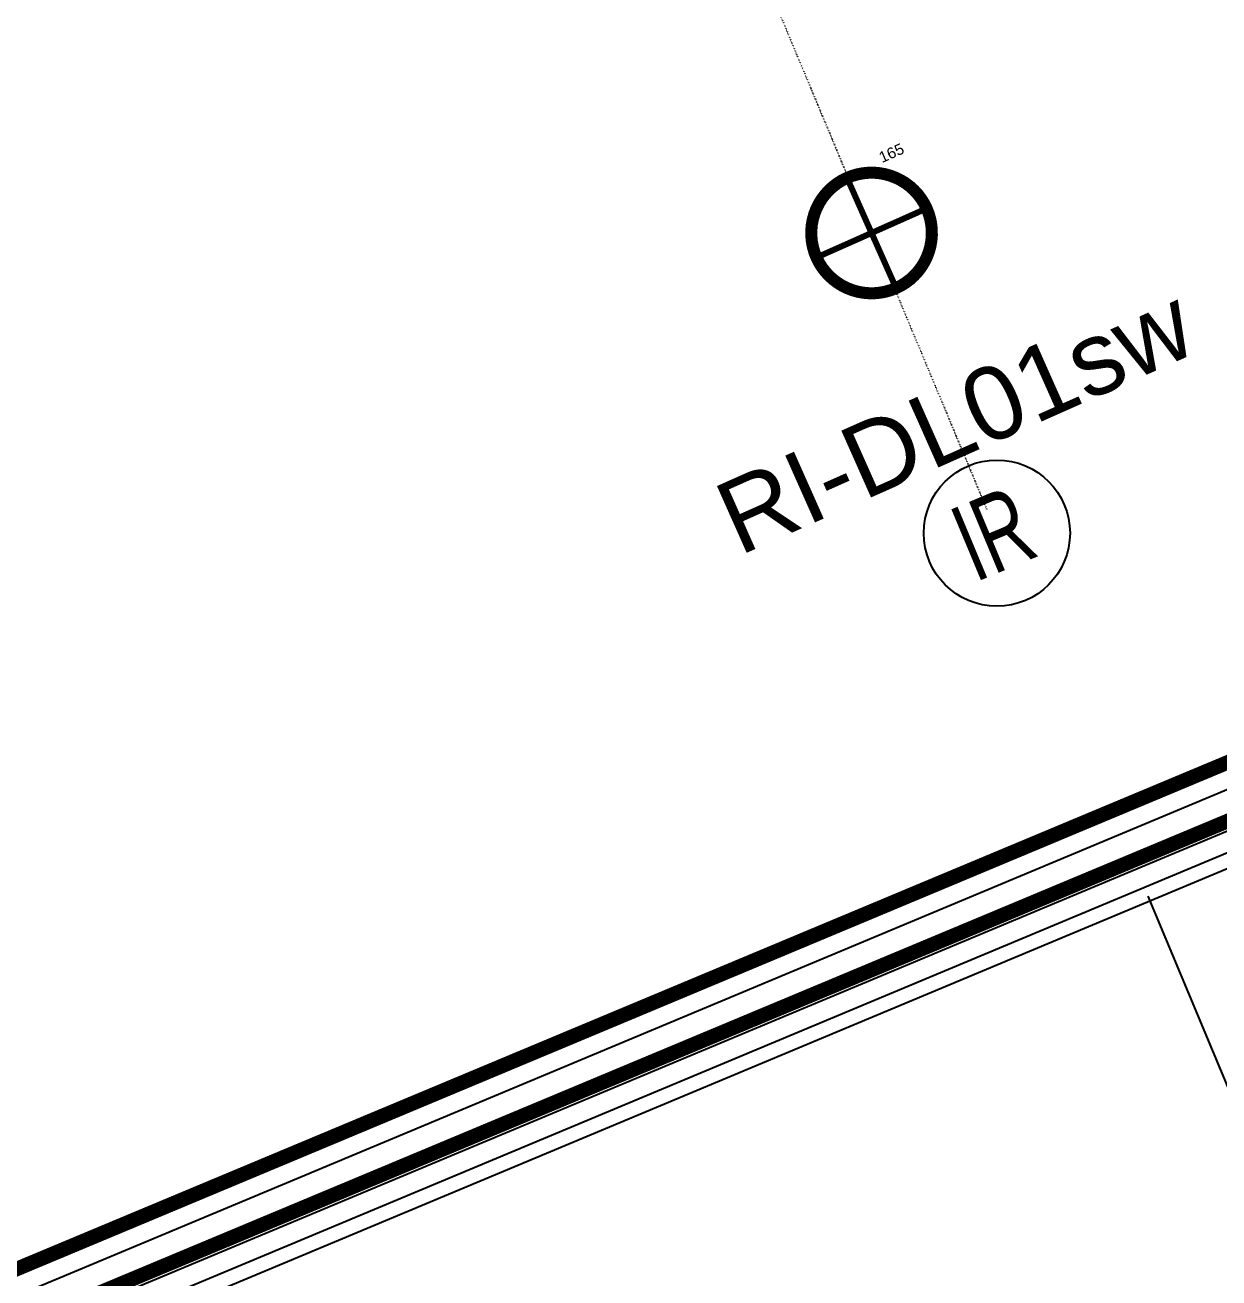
# Model space of a CAD drawing. Header units: millimetres. Extents: x 768159 to 833032, y -1374957 to -1225629.
# Drawn here: x 787041 to 788674, y -1316164 to -1314450 of the extents above; entities that cross this region are included whole.
import ezdxf
from ezdxf.enums import TextEntityAlignment as Align
from ezdxf.xclip import XClip

# ---------------------------------------------------------------- set-up
doc = ezdxf.new("R2010")
doc.units = ezdxf.units.MM
doc.header["$LTSCALE"] = 10
doc.header["$MEASUREMENT"] = 0
doc.header["$XCLIPFRAME"] = 0
doc.linetypes.add('ACAD_ISO05W100', pattern=[33, 24, -3, 0, -3, 0, -3])
doc.linetypes.add('ACAD_ISO07W100', pattern=[3, 0, -3])
for name, color, linetype in [('I—平顶-投影仪、监控', 62, 'Continuous'), ('I—平顶—分格线', 8, 'Continuous'), ('I—平顶—消防设施', 10, 'Continuous'), ('I—平顶—灯具', 62, 'Continuous'), ('I—平顶—设备定位尺寸标注', 232, 'Continuous'), ('I—平顶—造型', 122, 'Continuous')]:
    doc.layers.add(name, color=color, linetype=linetype)
doc.styles.add('ARIAL', font='arial.ttf')
doc.styles.get("Standard").update_dxf_attribs({"font": 'arial.ttf'})
doc.styles.add('幼圆', font='SIMYOU.TTF', dxfattribs={"width": 0.7})
doc.dimstyles.new('標準', dxfattribs={"dimtxt": 2.5, "dimasz": 0.8, "dimexe": 0, "dimexo": 0, "dimgap": 1, "dimtad": 1, "dimdec": 0, "dimzin": 0, "dimdsep": 46, "dimtxsty": 'Standard', "dimblk": 'DOT', "dimcen": 1, "dimaunit": 1, "dimadec": 3, "dimazin": 0, "dimtfac": 1, "dimtdec": 0, "dimtmove": 2, "dimatfit": 3, "dimfxl": 1, "dimtolj": 1, "dimtzin": 0, "dimarcsym": 0})

# ---------------------------------------------------------------- blocks, each defined once
blk = doc.blocks.new('吸顶红外探测器')
blk.add_circle((15.4, 199.4), 100)
at = {"style": '幼圆', "width": 0.7}
blk.add_text('IR', height=105, dxfattribs=at).set_placement((-38.6, 148.5))
blk = doc.blocks.new('*D1467')
at = {"layer": 'Defpoints', "color": 0, "transparency": 16777216}
for p in [(82.5, 69.3), (82.5, 0), (-82.5, 0)]:
    blk.add_point(p, dxfattribs=at)
at = {"color": 0, "transparency": 16777216, "insert": (69.3, 88.9), "char_height": 15, "attachment_point": 5}
blk.add_mtext('\\A1;165', dxfattribs=at)
blk = doc.blocks.new('_Dot')
at = {"color": 0, "linetype": 'ByBlock', "lineweight": -2}
blk.add_line((-0.5, 0), (-1, 0), dxfattribs=at)
at = {"color": 0, "linetype": 'ByBlock', "const_width": 0.5}
blk.add_lwpolyline([(-0.25, 0, 1), (0.25, 0, 1)], format="xyb", close=True, dxfattribs=at)
blk = doc.blocks.new('30-1')
at = {"layer": 'I—平顶—分格线'}
for centre in [(-1370, -55.6), (-1340, -55.6), (-1310, -55.6), (-1280, -55.6), (-1250, -55.6), (-1220, -55.6), (-1190, -55.6), (-1160, -55.6), (-1130, -55.6), (-1100, -55.6), (-1070, -55.6), (-1040, -55.6), (-1010, -55.6), (-980, -55.6), (-950, -55.6), (-920, -55.6), (-890, -55.6), (-860, -55.6), (-830, -55.6), (-800, -55.6), (-770, -55.6), (-740, -55.6), (-710, -55.6), (-680, -55.6), (-650, -55.6), (-620, -55.6), (-590, -55.6), (-560, -55.6), (-530, -55.6), (-500, -55.6), (-470, -55.6), (-440, -55.6), (-410, -55.6), (-380, -55.6), (-350, -55.6), (-320, -55.6), (-290, -55.6), (-260, -55.6), (-230, -55.6), (-200, -55.6), (-170, -55.6), (-140, -55.6), (-110, -55.6), (-80, -55.6), (-50, -55.6), (-20, -55.6), (-1385, -85.6), (-1355, -85.6), (-1325, -85.6), (-1295, -85.6), (-1265, -85.6), (-1235, -85.6), (-1205, -85.6), (-1175, -85.6), (-1145, -85.6), (-1115, -85.6), (-1085, -85.6), (-1055, -85.6), (-1025, -85.6), (-995, -85.6), (-965, -85.6), (-935, -85.6), (-905, -85.6), (-875, -85.6), (-845, -85.6), (-815, -85.6), (-785, -85.6), (-755, -85.6), (-725, -85.6), (-695, -85.6), (-665, -85.6), (-635, -85.6), (-605, -85.6), (-575, -85.6), (-545, -85.6), (-515, -85.6), (-485, -85.6), (-455, -85.6), (-425, -85.6), (-395, -85.6), (-365, -85.6), (-335, -85.6), (-305, -85.6), (-275, -85.6), (-245, -85.6), (-215, -85.6), (-185, -85.6), (-155, -85.6), (-125, -85.6), (-95, -85.6), (-65, -85.6), (-35, -85.6), (-1370, -115.6), (-1340, -115.6), (-1310, -115.6), (-1280, -115.6), (-1250, -115.6), (-1220, -115.6), (-1190, -115.6), (-1160, -115.6), (-1130, -115.6), (-1100, -115.6), (-1070, -115.6), (-1040, -115.6), (-1010, -115.6), (-980, -115.6), (-950, -115.6), (-920, -115.6), (-890, -115.6), (-860, -115.6), (-830, -115.6), (-800, -115.6), (-770, -115.6), (-740, -115.6), (-710, -115.6), (-680, -115.6), (-650, -115.6), (-620, -115.6), (-590, -115.6), (-560, -115.6), (-530, -115.6), (-500, -115.6), (-470, -115.6), (-440, -115.6), (-410, -115.6), (-380, -115.6), (-350, -115.6), (-320, -115.6), (-290, -115.6), (-260, -115.6), (-230, -115.6), (-200, -115.6), (-170, -115.6), (-140, -115.6), (-110, -115.6), (-80, -115.6), (-50, -115.6), (-20, -115.6), (-1385, -145.6), (-1355, -145.6), (-1325, -145.6), (-1295, -145.6), (-1265, -145.6), (-1235, -145.6), (-1205, -145.6), (-1175, -145.6), (-1145, -145.6), (-1115, -145.6), (-1085, -145.6), (-1055, -145.6), (-1025, -145.6), (-995, -145.6), (-965, -145.6), (-935, -145.6), (-905, -145.6), (-875, -145.6), (-845, -145.6), (-815, -145.6), (-785, -145.6), (-755, -145.6), (-725, -145.6), (-695, -145.6), (-665, -145.6), (-635, -145.6), (-605, -145.6), (-575, -145.6), (-545, -145.6), (-515, -145.6), (-485, -145.6), (-455, -145.6), (-425, -145.6), (-395, -145.6), (-365, -145.6), (-335, -145.6), (-305, -145.6), (-275, -145.6), (-245, -145.6), (-215, -145.6), (-185, -145.6), (-155, -145.6), (-125, -145.6), (-95, -145.6), (-65, -145.6), (-35, -145.6), (-1370, -175.6), (-1340, -175.6), (-1310, -175.6), (-1280, -175.6), (-1250, -175.6), (-1220, -175.6), (-1190, -175.6), (-1160, -175.6), (-1130, -175.6), (-1100, -175.6), (-1070, -175.6), (-1040, -175.6), (-1010, -175.6), (-980, -175.6), (-950, -175.6), (-920, -175.6), (-890, -175.6), (-860, -175.6), (-830, -175.6), (-800, -175.6), (-770, -175.6), (-740, -175.6), (-710, -175.6), (-680, -175.6), (-650, -175.6), (-620, -175.6), (-590, -175.6), (-560, -175.6), (-530, -175.6), (-500, -175.6), (-470, -175.6), (-440, -175.6), (-410, -175.6), (-380, -175.6), (-350, -175.6), (-320, -175.6), (-290, -175.6), (-260, -175.6), (-230, -175.6), (-200, -175.6), (-170, -175.6), (-140, -175.6), (-110, -175.6), (-80, -175.6), (-50, -175.6), (-20, -175.6), (-1385, -205.6), (-1355, -205.6), (-1325, -205.6), (-1295, -205.6), (-1265, -205.6), (-1235, -205.6), (-1205, -205.6), (-1175, -205.6), (-1145, -205.6), (-1115, -205.6), (-1085, -205.6), (-1055, -205.6), (-1025, -205.6), (-995, -205.6), (-965, -205.6), (-935, -205.6), (-905, -205.6), (-875, -205.6), (-845, -205.6), (-815, -205.6), (-785, -205.6), (-755, -205.6), (-725, -205.6), (-695, -205.6), (-665, -205.6), (-635, -205.6), (-605, -205.6), (-575, -205.6), (-545, -205.6), (-515, -205.6), (-485, -205.6), (-455, -205.6), (-425, -205.6), (-395, -205.6), (-365, -205.6), (-335, -205.6), (-305, -205.6), (-275, -205.6), (-245, -205.6), (-215, -205.6), (-185, -205.6), (-155, -205.6), (-125, -205.6), (-95, -205.6), (-65, -205.6), (-35, -205.6), (-1370, -235.6), (-1340, -235.6), (-1310, -235.6), (-1280, -235.6), (-1250, -235.6), (-1220, -235.6), (-1190, -235.6), (-1160, -235.6), (-1130, -235.6), (-1100, -235.6), (-1070, -235.6), (-1040, -235.6), (-1010, -235.6), (-980, -235.6), (-950, -235.6), (-920, -235.6), (-890, -235.6), (-860, -235.6), (-830, -235.6), (-800, -235.6), (-770, -235.6), (-740, -235.6), (-710, -235.6), (-680, -235.6), (-650, -235.6), (-620, -235.6), (-590, -235.6), (-560, -235.6), (-530, -235.6), (-500, -235.6), (-470, -235.6), (-440, -235.6), (-410, -235.6), (-380, -235.6), (-350, -235.6), (-320, -235.6), (-290, -235.6), (-260, -235.6), (-230, -235.6), (-200, -235.6), (-170, -235.6), (-140, -235.6), (-110, -235.6), (-80, -235.6), (-50, -235.6), (-20, -235.6), (-1385, -265.6), (-1355, -265.6), (-1325, -265.6), (-1295, -265.6), (-1265, -265.6), (-1235, -265.6), (-1205, -265.6), (-1175, -265.6), (-1145, -265.6), (-1115, -265.6), (-1085, -265.6), (-1055, -265.6), (-1025, -265.6), (-995, -265.6), (-965, -265.6), (-935, -265.6), (-905, -265.6), (-875, -265.6), (-845, -265.6), (-815, -265.6), (-785, -265.6), (-755, -265.6), (-725, -265.6), (-695, -265.6), (-665, -265.6), (-635, -265.6), (-605, -265.6), (-575, -265.6), (-545, -265.6), (-515, -265.6), (-485, -265.6), (-455, -265.6), (-425, -265.6), (-395, -265.6), (-365, -265.6), (-335, -265.6), (-305, -265.6), (-275, -265.6), (-245, -265.6), (-215, -265.6), (-185, -265.6), (-155, -265.6), (-125, -265.6), (-95, -265.6), (-65, -265.6), (-35, -265.6), (-1370, -295.6), (-1340, -295.6), (-1310, -295.6), (-1280, -295.6), (-1250, -295.6), (-1220, -295.6), (-1190, -295.6), (-1160, -295.6), (-1130, -295.6), (-1100, -295.6), (-1070, -295.6), (-1040, -295.6), (-1010, -295.6), (-980, -295.6), (-950, -295.6), (-920, -295.6), (-890, -295.6), (-860, -295.6), (-830, -295.6), (-800, -295.6), (-770, -295.6), (-740, -295.6), (-710, -295.6), (-680, -295.6), (-650, -295.6), (-620, -295.6), (-590, -295.6), (-560, -295.6), (-530, -295.6), (-500, -295.6), (-470, -295.6), (-440, -295.6), (-410, -295.6), (-380, -295.6), (-350, -295.6), (-320, -295.6), (-290, -295.6), (-260, -295.6), (-230, -295.6), (-200, -295.6), (-170, -295.6), (-140, -295.6), (-110, -295.6), (-80, -295.6), (-50, -295.6), (-20, -295.6), (-1385, -325.6), (-1355, -325.6), (-1325, -325.6), (-1295, -325.6), (-1265, -325.6), (-1235, -325.6), (-1205, -325.6), (-1175, -325.6), (-1145, -325.6), (-1115, -325.6), (-1085, -325.6), (-1055, -325.6), (-1025, -325.6), (-995, -325.6), (-965, -325.6), (-935, -325.6), (-905, -325.6), (-875, -325.6), (-845, -325.6), (-815, -325.6), (-785, -325.6), (-755, -325.6), (-725, -325.6), (-695, -325.6), (-665, -325.6), (-635, -325.6), (-605, -325.6), (-575, -325.6), (-545, -325.6), (-515, -325.6), (-485, -325.6), (-455, -325.6), (-425, -325.6), (-395, -325.6), (-365, -325.6), (-335, -325.6), (-305, -325.6), (-275, -325.6), (-245, -325.6), (-215, -325.6), (-185, -325.6), (-155, -325.6), (-125, -325.6), (-95, -325.6), (-65, -325.6), (-35, -325.6), (-1370, -355.6), (-1340, -355.6), (-1310, -355.6), (-1280, -355.6), (-1250, -355.6), (-1220, -355.6), (-1190, -355.6), (-1160, -355.6), (-1130, -355.6), (-1100, -355.6), (-1070, -355.6), (-1040, -355.6), (-1010, -355.6), (-980, -355.6), (-950, -355.6), (-920, -355.6), (-890, -355.6), (-860, -355.6), (-830, -355.6), (-800, -355.6), (-770, -355.6), (-740, -355.6), (-710, -355.6), (-680, -355.6), (-650, -355.6), (-620, -355.6), (-590, -355.6), (-560, -355.6), (-530, -355.6), (-500, -355.6), (-470, -355.6), (-440, -355.6), (-410, -355.6), (-380, -355.6), (-350, -355.6), (-320, -355.6), (-290, -355.6), (-260, -355.6), (-230, -355.6), (-200, -355.6), (-170, -355.6), (-140, -355.6), (-110, -355.6), (-80, -355.6), (-50, -355.6), (-20, -355.6), (-1385, -385.6), (-1355, -385.6), (-1325, -385.6), (-1295, -385.6), (-1265, -385.6), (-1235, -385.6), (-1205, -385.6), (-1175, -385.6), (-1145, -385.6), (-1115, -385.6), (-1085, -385.6), (-1055, -385.6), (-1025, -385.6), (-995, -385.6), (-965, -385.6), (-935, -385.6), (-905, -385.6), (-875, -385.6), (-845, -385.6), (-815, -385.6), (-785, -385.6), (-755, -385.6), (-725, -385.6), (-695, -385.6), (-665, -385.6), (-635, -385.6), (-605, -385.6), (-575, -385.6), (-545, -385.6), (-515, -385.6), (-485, -385.6), (-455, -385.6), (-425, -385.6), (-395, -385.6), (-365, -385.6), (-335, -385.6), (-305, -385.6), (-275, -385.6), (-245, -385.6), (-215, -385.6), (-185, -385.6), (-155, -385.6), (-125, -385.6), (-95, -385.6), (-65, -385.6), (-35, -385.6), (-1370, -415.6), (-1340, -415.6), (-1310, -415.6), (-1280, -415.6), (-1250, -415.6), (-1220, -415.6), (-1190, -415.6), (-1160, -415.6), (-1130, -415.6), (-1100, -415.6), (-1070, -415.6), (-1040, -415.6), (-1010, -415.6), (-980, -415.6), (-950, -415.6), (-920, -415.6), (-890, -415.6), (-860, -415.6), (-830, -415.6), (-800, -415.6), (-770, -415.6), (-740, -415.6), (-710, -415.6), (-680, -415.6), (-650, -415.6), (-620, -415.6), (-590, -415.6), (-560, -415.6), (-530, -415.6), (-500, -415.6), (-470, -415.6), (-440, -415.6), (-410, -415.6), (-380, -415.6), (-350, -415.6), (-320, -415.6), (-290, -415.6), (-260, -415.6), (-230, -415.6), (-200, -415.6), (-170, -415.6), (-140, -415.6), (-110, -415.6), (-80, -415.6), (-50, -415.6), (-20, -415.6), (-1385, -445.6), (-1355, -445.6), (-1325, -445.6), (-1295, -445.6), (-1265, -445.6), (-1235, -445.6), (-1205, -445.6), (-1175, -445.6), (-1145, -445.6), (-1115, -445.6), (-1085, -445.6), (-1055, -445.6), (-1025, -445.6), (-995, -445.6), (-965, -445.6), (-935, -445.6), (-905, -445.6), (-875, -445.6), (-845, -445.6), (-815, -445.6), (-785, -445.6), (-755, -445.6), (-725, -445.6), (-695, -445.6), (-665, -445.6), (-635, -445.6), (-605, -445.6), (-575, -445.6), (-545, -445.6), (-515, -445.6), (-485, -445.6), (-455, -445.6), (-425, -445.6), (-395, -445.6), (-365, -445.6), (-335, -445.6), (-305, -445.6), (-275, -445.6), (-245, -445.6), (-215, -445.6), (-185, -445.6), (-155, -445.6), (-125, -445.6), (-95, -445.6), (-65, -445.6), (-35, -445.6), (-1370, -475.6), (-1340, -475.6), (-1310, -475.6), (-1280, -475.6), (-1250, -475.6), (-1220, -475.6), (-1190, -475.6), (-1160, -475.6), (-1130, -475.6), (-1100, -475.6), (-1070, -475.6), (-1040, -475.6), (-1010, -475.6), (-980, -475.6), (-950, -475.6), (-920, -475.6), (-890, -475.6), (-860, -475.6), (-830, -475.6), (-800, -475.6), (-770, -475.6), (-740, -475.6), (-710, -475.6), (-680, -475.6), (-650, -475.6), (-620, -475.6), (-590, -475.6), (-560, -475.6), (-530, -475.6), (-500, -475.6), (-470, -475.6), (-440, -475.6), (-410, -475.6), (-380, -475.6), (-350, -475.6), (-320, -475.6), (-290, -475.6), (-260, -475.6), (-230, -475.6), (-200, -475.6), (-170, -475.6), (-140, -475.6), (-110, -475.6), (-80, -475.6), (-50, -475.6), (-20, -475.6), (-1385, -505.6), (-1355, -505.6), (-1325, -505.6), (-1295, -505.6), (-1265, -505.6), (-1235, -505.6), (-1205, -505.6), (-1175, -505.6), (-1145, -505.6), (-1115, -505.6), (-1085, -505.6), (-1055, -505.6), (-1025, -505.6), (-995, -505.6), (-965, -505.6), (-935, -505.6), (-905, -505.6), (-875, -505.6), (-845, -505.6), (-815, -505.6), (-785, -505.6), (-755, -505.6), (-725, -505.6), (-695, -505.6), (-665, -505.6), (-635, -505.6), (-605, -505.6), (-575, -505.6), (-545, -505.6), (-515, -505.6), (-485, -505.6), (-455, -505.6), (-425, -505.6), (-395, -505.6), (-365, -505.6), (-335, -505.6), (-305, -505.6), (-275, -505.6), (-245, -505.6), (-215, -505.6), (-185, -505.6), (-155, -505.6), (-125, -505.6), (-95, -505.6), (-65, -505.6), (-35, -505.6), (-1370, -535.6), (-1340, -535.6), (-1310, -535.6), (-1280, -535.6), (-1250, -535.6), (-1220, -535.6), (-1190, -535.6), (-1160, -535.6), (-1130, -535.6), (-1100, -535.6), (-1070, -535.6), (-1040, -535.6), (-1010, -535.6), (-980, -535.6), (-950, -535.6), (-920, -535.6), (-890, -535.6), (-860, -535.6), (-830, -535.6), (-800, -535.6), (-770, -535.6), (-740, -535.6), (-710, -535.6), (-680, -535.6), (-650, -535.6), (-620, -535.6), (-590, -535.6), (-560, -535.6), (-530, -535.6), (-500, -535.6), (-470, -535.6), (-440, -535.6), (-410, -535.6), (-380, -535.6), (-350, -535.6), (-320, -535.6), (-290, -535.6), (-260, -535.6), (-230, -535.6), (-200, -535.6), (-170, -535.6), (-140, -535.6), (-110, -535.6), (-80, -535.6), (-50, -535.6), (-20, -535.6), (-1385, -565.6), (-1355, -565.6), (-1325, -565.6), (-1295, -565.6), (-1265, -565.6), (-1235, -565.6), (-1205, -565.6), (-1175, -565.6), (-1145, -565.6), (-1115, -565.6), (-1085, -565.6), (-1055, -565.6), (-1025, -565.6), (-995, -565.6), (-965, -565.6), (-935, -565.6), (-905, -565.6), (-875, -565.6), (-845, -565.6), (-815, -565.6), (-785, -565.6), (-755, -565.6), (-725, -565.6), (-695, -565.6), (-665, -565.6), (-635, -565.6), (-605, -565.6), (-575, -565.6), (-545, -565.6), (-515, -565.6), (-485, -565.6), (-455, -565.6), (-425, -565.6), (-395, -565.6), (-365, -565.6), (-335, -565.6), (-305, -565.6), (-275, -565.6), (-245, -565.6), (-215, -565.6), (-185, -565.6), (-155, -565.6), (-125, -565.6), (-95, -565.6), (-65, -565.6), (-35, -565.6), (-1370, -595.6), (-1340, -595.6), (-1310, -595.6), (-1280, -595.6), (-1250, -595.6), (-1220, -595.6), (-1190, -595.6), (-1160, -595.6), (-1130, -595.6), (-1100, -595.6), (-1070, -595.6), (-1040, -595.6), (-1010, -595.6), (-980, -595.6), (-950, -595.6), (-920, -595.6), (-890, -595.6), (-860, -595.6), (-830, -595.6), (-800, -595.6), (-770, -595.6), (-740, -595.6), (-710, -595.6), (-680, -595.6), (-650, -595.6), (-620, -595.6), (-590, -595.6), (-560, -595.6), (-530, -595.6), (-500, -595.6), (-470, -595.6), (-440, -595.6), (-410, -595.6), (-380, -595.6), (-350, -595.6), (-320, -595.6), (-290, -595.6), (-260, -595.6), (-230, -595.6), (-200, -595.6), (-170, -595.6), (-140, -595.6), (-110, -595.6), (-80, -595.6), (-50, -595.6), (-20, -595.6), (-1385, -625.6), (-1355, -625.6), (-1325, -625.6), (-1295, -625.6), (-1265, -625.6), (-1235, -625.6), (-1205, -625.6), (-1175, -625.6), (-1145, -625.6), (-1115, -625.6), (-1085, -625.6), (-1055, -625.6), (-1025, -625.6), (-995, -625.6), (-965, -625.6), (-935, -625.6), (-905, -625.6), (-875, -625.6), (-845, -625.6), (-815, -625.6), (-785, -625.6), (-755, -625.6), (-725, -625.6), (-695, -625.6), (-665, -625.6), (-635, -625.6), (-605, -625.6), (-575, -625.6), (-545, -625.6), (-515, -625.6), (-485, -625.6), (-455, -625.6), (-425, -625.6), (-395, -625.6), (-365, -625.6), (-335, -625.6), (-305, -625.6), (-275, -625.6), (-245, -625.6), (-215, -625.6), (-185, -625.6), (-155, -625.6), (-125, -625.6), (-95, -625.6), (-65, -625.6), (-35, -625.6), (-1370, -655.6), (-1340, -655.6), (-1310, -655.6), (-1280, -655.6), (-1250, -655.6), (-1220, -655.6), (-1190, -655.6), (-1160, -655.6), (-1130, -655.6), (-1100, -655.6), (-1070, -655.6), (-1040, -655.6), (-1010, -655.6), (-980, -655.6), (-950, -655.6), (-920, -655.6), (-890, -655.6), (-860, -655.6), (-830, -655.6), (-800, -655.6), (-770, -655.6), (-740, -655.6), (-710, -655.6), (-680, -655.6), (-650, -655.6), (-620, -655.6), (-590, -655.6), (-560, -655.6), (-530, -655.6), (-500, -655.6), (-470, -655.6), (-440, -655.6), (-410, -655.6), (-380, -655.6), (-350, -655.6), (-320, -655.6), (-290, -655.6), (-260, -655.6), (-230, -655.6), (-200, -655.6), (-170, -655.6), (-140, -655.6), (-110, -655.6), (-80, -655.6), (-50, -655.6), (-20, -655.6), (-1385, -685.6), (-1355, -685.6), (-1325, -685.6), (-1295, -685.6), (-1265, -685.6), (-1235, -685.6), (-1205, -685.6), (-1175, -685.6), (-1145, -685.6), (-1115, -685.6), (-1085, -685.6), (-1055, -685.6), (-1025, -685.6), (-995, -685.6), (-965, -685.6), (-935, -685.6), (-905, -685.6), (-875, -685.6), (-845, -685.6), (-815, -685.6), (-785, -685.6), (-755, -685.6), (-725, -685.6), (-695, -685.6), (-665, -685.6), (-635, -685.6), (-605, -685.6), (-575, -685.6), (-545, -685.6), (-515, -685.6), (-485, -685.6), (-455, -685.6), (-425, -685.6), (-395, -685.6), (-365, -685.6), (-335, -685.6), (-305, -685.6), (-275, -685.6), (-245, -685.6), (-215, -685.6), (-185, -685.6), (-155, -685.6), (-125, -685.6), (-95, -685.6), (-65, -685.6), (-35, -685.6), (-1370, -715.6), (-1340, -715.6), (-1310, -715.6), (-1280, -715.6), (-1250, -715.6), (-1220, -715.6), (-1190, -715.6), (-1160, -715.6), (-1130, -715.6), (-1100, -715.6), (-1070, -715.6), (-1040, -715.6), (-1010, -715.6), (-980, -715.6), (-950, -715.6), (-920, -715.6), (-890, -715.6), (-860, -715.6), (-830, -715.6), (-800, -715.6), (-770, -715.6), (-740, -715.6), (-710, -715.6), (-680, -715.6), (-650, -715.6), (-620, -715.6), (-590, -715.6), (-560, -715.6), (-530, -715.6), (-500, -715.6), (-470, -715.6), (-440, -715.6), (-410, -715.6), (-380, -715.6), (-350, -715.6), (-320, -715.6), (-290, -715.6), (-260, -715.6), (-230, -715.6), (-200, -715.6), (-170, -715.6), (-140, -715.6), (-110, -715.6), (-80, -715.6), (-50, -715.6), (-20, -715.6), (-1385, -745.6), (-1355, -745.6), (-1325, -745.6), (-1295, -745.6), (-1265, -745.6), (-1235, -745.6), (-1205, -745.6), (-1175, -745.6), (-1145, -745.6), (-1115, -745.6), (-1085, -745.6), (-1055, -745.6), (-1025, -745.6), (-995, -745.6), (-965, -745.6), (-935, -745.6), (-905, -745.6), (-875, -745.6), (-845, -745.6), (-815, -745.6), (-785, -745.6), (-755, -745.6), (-725, -745.6), (-695, -745.6), (-665, -745.6), (-635, -745.6), (-605, -745.6), (-575, -745.6), (-545, -745.6), (-515, -745.6), (-485, -745.6), (-455, -745.6), (-425, -745.6), (-395, -745.6), (-365, -745.6), (-335, -745.6), (-305, -745.6), (-275, -745.6), (-245, -745.6), (-215, -745.6), (-185, -745.6), (-155, -745.6), (-125, -745.6), (-95, -745.6), (-65, -745.6), (-35, -745.6), (-1370, -775.6), (-1340, -775.6), (-1310, -775.6), (-1280, -775.6), (-1250, -775.6), (-1220, -775.6), (-1190, -775.6), (-1160, -775.6), (-1130, -775.6), (-1100, -775.6), (-1070, -775.6), (-1040, -775.6), (-1010, -775.6), (-980, -775.6), (-950, -775.6), (-920, -775.6), (-890, -775.6), (-860, -775.6), (-830, -775.6), (-800, -775.6), (-770, -775.6), (-740, -775.6), (-710, -775.6), (-680, -775.6), (-650, -775.6), (-620, -775.6), (-590, -775.6), (-560, -775.6), (-530, -775.6), (-500, -775.6), (-470, -775.6), (-440, -775.6), (-410, -775.6), (-380, -775.6), (-350, -775.6), (-320, -775.6), (-290, -775.6), (-260, -775.6), (-230, -775.6), (-200, -775.6), (-170, -775.6), (-140, -775.6), (-110, -775.6), (-80, -775.6), (-50, -775.6), (-20, -775.6), (-1385, -805.6), (-1355, -805.6), (-1325, -805.6), (-1295, -805.6), (-1265, -805.6), (-1235, -805.6), (-1205, -805.6), (-1175, -805.6), (-1145, -805.6), (-1115, -805.6), (-1085, -805.6), (-1055, -805.6), (-1025, -805.6), (-995, -805.6), (-965, -805.6), (-935, -805.6), (-905, -805.6), (-875, -805.6), (-845, -805.6), (-815, -805.6), (-785, -805.6), (-755, -805.6), (-725, -805.6), (-695, -805.6), (-665, -805.6), (-635, -805.6), (-605, -805.6), (-575, -805.6), (-545, -805.6), (-515, -805.6), (-485, -805.6), (-455, -805.6), (-425, -805.6), (-395, -805.6), (-365, -805.6), (-335, -805.6), (-305, -805.6), (-275, -805.6), (-245, -805.6), (-215, -805.6), (-185, -805.6), (-155, -805.6), (-125, -805.6), (-95, -805.6), (-65, -805.6), (-35, -805.6), (-1370, -835.6), (-1340, -835.6), (-1310, -835.6), (-1280, -835.6), (-1250, -835.6), (-1220, -835.6), (-1190, -835.6), (-1160, -835.6), (-1130, -835.6), (-1100, -835.6), (-1070, -835.6), (-1040, -835.6), (-1010, -835.6), (-980, -835.6), (-950, -835.6), (-920, -835.6), (-890, -835.6), (-860, -835.6), (-830, -835.6), (-800, -835.6), (-770, -835.6), (-740, -835.6), (-710, -835.6), (-680, -835.6), (-650, -835.6), (-620, -835.6), (-590, -835.6), (-560, -835.6), (-530, -835.6), (-500, -835.6), (-470, -835.6), (-440, -835.6), (-410, -835.6), (-380, -835.6), (-350, -835.6), (-320, -835.6), (-290, -835.6), (-260, -835.6), (-230, -835.6), (-200, -835.6), (-170, -835.6), (-140, -835.6), (-110, -835.6), (-80, -835.6), (-50, -835.6), (-20, -835.6), (-1385, -865.6), (-1355, -865.6), (-1325, -865.6), (-1295, -865.6), (-1265, -865.6), (-1235, -865.6), (-1205, -865.6), (-1175, -865.6), (-1145, -865.6), (-1115, -865.6), (-1085, -865.6), (-1055, -865.6), (-1025, -865.6), (-995, -865.6), (-965, -865.6), (-935, -865.6), (-905, -865.6), (-875, -865.6), (-845, -865.6), (-815, -865.6), (-785, -865.6), (-755, -865.6), (-725, -865.6), (-695, -865.6), (-665, -865.6), (-635, -865.6), (-605, -865.6), (-575, -865.6), (-545, -865.6), (-515, -865.6), (-485, -865.6), (-455, -865.6), (-425, -865.6), (-395, -865.6), (-365, -865.6), (-335, -865.6), (-305, -865.6), (-275, -865.6), (-245, -865.6), (-215, -865.6), (-185, -865.6), (-155, -865.6), (-125, -865.6), (-95, -865.6), (-65, -865.6), (-35, -865.6), (-1370, -895.6), (-1340, -895.6), (-1310, -895.6), (-1280, -895.6), (-1250, -895.6), (-1220, -895.6), (-1190, -895.6), (-1160, -895.6), (-1130, -895.6), (-1100, -895.6), (-1070, -895.6), (-1040, -895.6), (-1010, -895.6), (-980, -895.6), (-950, -895.6), (-920, -895.6), (-890, -895.6), (-860, -895.6), (-830, -895.6), (-800, -895.6), (-770, -895.6), (-740, -895.6), (-710, -895.6), (-680, -895.6), (-650, -895.6), (-620, -895.6), (-590, -895.6), (-560, -895.6), (-530, -895.6), (-500, -895.6), (-470, -895.6), (-440, -895.6), (-410, -895.6), (-380, -895.6), (-350, -895.6), (-320, -895.6), (-290, -895.6), (-260, -895.6), (-230, -895.6), (-200, -895.6), (-170, -895.6), (-140, -895.6), (-110, -895.6), (-80, -895.6), (-50, -895.6), (-20, -895.6), (-1385, -925.6), (-1355, -925.6), (-1325, -925.6), (-1295, -925.6), (-1265, -925.6), (-1235, -925.6), (-1205, -925.6), (-1175, -925.6), (-1145, -925.6), (-1115, -925.6), (-1085, -925.6), (-1055, -925.6), (-1025, -925.6), (-995, -925.6), (-965, -925.6), (-935, -925.6), (-905, -925.6), (-875, -925.6), (-845, -925.6), (-815, -925.6), (-785, -925.6), (-755, -925.6), (-725, -925.6), (-695, -925.6), (-665, -925.6), (-635, -925.6), (-605, -925.6), (-575, -925.6), (-545, -925.6), (-515, -925.6), (-485, -925.6), (-455, -925.6), (-425, -925.6), (-395, -925.6), (-365, -925.6), (-335, -925.6), (-305, -925.6), (-275, -925.6), (-245, -925.6), (-215, -925.6), (-185, -925.6), (-155, -925.6), (-125, -925.6), (-95, -925.6), (-65, -925.6), (-35, -925.6), (-1370, -955.6), (-1340, -955.6), (-1310, -955.6), (-1280, -955.6), (-1250, -955.6), (-1220, -955.6), (-1190, -955.6), (-1160, -955.6), (-1130, -955.6), (-1100, -955.6), (-1070, -955.6), (-1040, -955.6), (-1010, -955.6), (-980, -955.6), (-950, -955.6), (-920, -955.6), (-890, -955.6), (-860, -955.6), (-830, -955.6), (-800, -955.6), (-770, -955.6), (-740, -955.6), (-710, -955.6), (-680, -955.6), (-650, -955.6), (-620, -955.6), (-590, -955.6), (-560, -955.6), (-530, -955.6), (-500, -955.6), (-470, -955.6), (-440, -955.6), (-410, -955.6), (-380, -955.6), (-350, -955.6), (-320, -955.6), (-290, -955.6), (-260, -955.6), (-230, -955.6), (-200, -955.6), (-170, -955.6), (-140, -955.6), (-110, -955.6), (-80, -955.6), (-50, -955.6), (-20, -955.6), (-1385, -985.6), (-1355, -985.6), (-1325, -985.6), (-1295, -985.6), (-1265, -985.6), (-1235, -985.6), (-1205, -985.6), (-1175, -985.6), (-1145, -985.6), (-1115, -985.6), (-1085, -985.6), (-1055, -985.6), (-1025, -985.6), (-995, -985.6), (-965, -985.6), (-935, -985.6), (-905, -985.6), (-875, -985.6), (-845, -985.6), (-815, -985.6), (-785, -985.6), (-755, -985.6), (-725, -985.6), (-695, -985.6), (-665, -985.6), (-635, -985.6), (-605, -985.6), (-575, -985.6), (-545, -985.6), (-515, -985.6), (-485, -985.6), (-455, -985.6), (-425, -985.6), (-395, -985.6), (-365, -985.6), (-335, -985.6), (-305, -985.6), (-275, -985.6), (-245, -985.6), (-215, -985.6), (-185, -985.6), (-155, -985.6), (-125, -985.6), (-95, -985.6), (-65, -985.6), (-35, -985.6), (-1370, -1015.6), (-1340, -1015.6), (-1310, -1015.6), (-1280, -1015.6), (-1250, -1015.6), (-1220, -1015.6), (-1190, -1015.6), (-1160, -1015.6), (-1130, -1015.6), (-1100, -1015.6), (-1070, -1015.6), (-1040, -1015.6), (-1010, -1015.6), (-980, -1015.6), (-950, -1015.6), (-920, -1015.6), (-890, -1015.6), (-860, -1015.6), (-830, -1015.6), (-800, -1015.6), (-770, -1015.6), (-740, -1015.6), (-710, -1015.6), (-680, -1015.6), (-650, -1015.6), (-620, -1015.6), (-590, -1015.6), (-560, -1015.6), (-530, -1015.6), (-500, -1015.6), (-470, -1015.6), (-440, -1015.6), (-410, -1015.6), (-380, -1015.6), (-350, -1015.6), (-320, -1015.6), (-290, -1015.6), (-260, -1015.6), (-230, -1015.6), (-200, -1015.6), (-170, -1015.6), (-140, -1015.6), (-110, -1015.6), (-80, -1015.6), (-50, -1015.6), (-20, -1015.6), (-1385, -1045.6), (-1355, -1045.6), (-1325, -1045.6), (-1295, -1045.6), (-1265, -1045.6), (-1235, -1045.6), (-1205, -1045.6), (-1175, -1045.6), (-1145, -1045.6), (-1115, -1045.6), (-1085, -1045.6), (-1055, -1045.6), (-1025, -1045.6), (-995, -1045.6), (-965, -1045.6), (-935, -1045.6), (-905, -1045.6), (-875, -1045.6), (-845, -1045.6), (-815, -1045.6), (-785, -1045.6), (-755, -1045.6), (-725, -1045.6), (-695, -1045.6), (-665, -1045.6), (-635, -1045.6), (-605, -1045.6), (-575, -1045.6), (-545, -1045.6), (-515, -1045.6), (-485, -1045.6), (-455, -1045.6), (-425, -1045.6), (-395, -1045.6), (-365, -1045.6), (-335, -1045.6), (-305, -1045.6), (-275, -1045.6), (-245, -1045.6), (-215, -1045.6), (-185, -1045.6), (-155, -1045.6), (-125, -1045.6), (-95, -1045.6), (-65, -1045.6), (-35, -1045.6), (-1370, -1075.6), (-1340, -1075.6), (-1310, -1075.6), (-1280, -1075.6), (-1250, -1075.6), (-1220, -1075.6), (-1190, -1075.6), (-1160, -1075.6), (-1130, -1075.6), (-1100, -1075.6), (-1070, -1075.6), (-1040, -1075.6), (-1010, -1075.6), (-980, -1075.6), (-950, -1075.6), (-920, -1075.6), (-890, -1075.6), (-860, -1075.6), (-830, -1075.6), (-800, -1075.6), (-770, -1075.6), (-740, -1075.6), (-710, -1075.6), (-680, -1075.6), (-650, -1075.6), (-620, -1075.6), (-590, -1075.6), (-560, -1075.6), (-530, -1075.6), (-500, -1075.6), (-470, -1075.6), (-440, -1075.6), (-410, -1075.6), (-380, -1075.6), (-350, -1075.6), (-320, -1075.6), (-290, -1075.6), (-260, -1075.6), (-230, -1075.6), (-200, -1075.6), (-170, -1075.6), (-140, -1075.6), (-110, -1075.6), (-80, -1075.6), (-50, -1075.6), (-20, -1075.6), (-1385, -1105.6), (-1355, -1105.6), (-1325, -1105.6), (-1295, -1105.6), (-1265, -1105.6), (-1235, -1105.6), (-1205, -1105.6), (-1175, -1105.6), (-1145, -1105.6), (-1115, -1105.6), (-1085, -1105.6), (-1055, -1105.6), (-1025, -1105.6), (-995, -1105.6), (-965, -1105.6), (-935, -1105.6), (-905, -1105.6), (-875, -1105.6), (-845, -1105.6), (-815, -1105.6), (-785, -1105.6), (-755, -1105.6), (-725, -1105.6), (-695, -1105.6), (-665, -1105.6), (-635, -1105.6), (-605, -1105.6), (-575, -1105.6), (-545, -1105.6), (-515, -1105.6), (-485, -1105.6), (-455, -1105.6), (-425, -1105.6), (-395, -1105.6), (-365, -1105.6), (-335, -1105.6), (-305, -1105.6), (-275, -1105.6), (-245, -1105.6), (-215, -1105.6), (-185, -1105.6), (-155, -1105.6), (-125, -1105.6), (-95, -1105.6), (-65, -1105.6), (-35, -1105.6), (-1370, -1135.6), (-1340, -1135.6), (-1310, -1135.6), (-1280, -1135.6), (-1250, -1135.6), (-1220, -1135.6), (-1190, -1135.6), (-1160, -1135.6), (-1130, -1135.6), (-1100, -1135.6), (-1070, -1135.6), (-1040, -1135.6), (-1010, -1135.6), (-980, -1135.6), (-950, -1135.6), (-920, -1135.6), (-890, -1135.6), (-860, -1135.6), (-830, -1135.6), (-800, -1135.6), (-770, -1135.6), (-740, -1135.6), (-710, -1135.6), (-680, -1135.6), (-650, -1135.6), (-620, -1135.6), (-590, -1135.6), (-560, -1135.6), (-530, -1135.6), (-500, -1135.6), (-470, -1135.6), (-440, -1135.6), (-410, -1135.6), (-380, -1135.6), (-350, -1135.6), (-320, -1135.6), (-290, -1135.6), (-260, -1135.6), (-230, -1135.6), (-200, -1135.6), (-170, -1135.6), (-140, -1135.6), (-110, -1135.6), (-80, -1135.6), (-50, -1135.6), (-20, -1135.6), (-1385, -1165.6), (-1355, -1165.6), (-1325, -1165.6), (-1295, -1165.6), (-1265, -1165.6), (-1235, -1165.6), (-1205, -1165.6), (-1175, -1165.6), (-1145, -1165.6), (-1115, -1165.6), (-1085, -1165.6), (-1055, -1165.6), (-1025, -1165.6), (-995, -1165.6), (-965, -1165.6), (-935, -1165.6), (-905, -1165.6), (-875, -1165.6), (-845, -1165.6), (-815, -1165.6), (-785, -1165.6), (-755, -1165.6), (-725, -1165.6), (-695, -1165.6), (-665, -1165.6), (-635, -1165.6), (-605, -1165.6), (-575, -1165.6), (-545, -1165.6), (-515, -1165.6), (-485, -1165.6), (-455, -1165.6), (-425, -1165.6), (-395, -1165.6), (-365, -1165.6), (-335, -1165.6), (-305, -1165.6), (-275, -1165.6), (-245, -1165.6), (-215, -1165.6), (-185, -1165.6), (-155, -1165.6), (-125, -1165.6), (-95, -1165.6), (-65, -1165.6), (-35, -1165.6), (-1370, -1195.6), (-1340, -1195.6), (-1310, -1195.6), (-1280, -1195.6), (-1250, -1195.6), (-1220, -1195.6), (-1190, -1195.6), (-1160, -1195.6), (-1130, -1195.6), (-1100, -1195.6), (-1070, -1195.6), (-1040, -1195.6), (-1010, -1195.6), (-980, -1195.6), (-950, -1195.6), (-920, -1195.6), (-890, -1195.6), (-860, -1195.6), (-830, -1195.6), (-800, -1195.6), (-770, -1195.6), (-740, -1195.6), (-710, -1195.6), (-680, -1195.6), (-650, -1195.6), (-620, -1195.6), (-590, -1195.6), (-560, -1195.6), (-530, -1195.6), (-500, -1195.6), (-470, -1195.6), (-440, -1195.6), (-410, -1195.6), (-380, -1195.6), (-350, -1195.6), (-320, -1195.6), (-290, -1195.6), (-260, -1195.6), (-230, -1195.6), (-200, -1195.6), (-170, -1195.6), (-140, -1195.6), (-110, -1195.6), (-80, -1195.6), (-50, -1195.6), (-20, -1195.6), (-1385, -1225.6), (-1355, -1225.6), (-1325, -1225.6), (-1295, -1225.6), (-1265, -1225.6), (-1235, -1225.6), (-1205, -1225.6), (-1175, -1225.6), (-1145, -1225.6), (-1115, -1225.6), (-1085, -1225.6), (-1055, -1225.6), (-1025, -1225.6), (-995, -1225.6), (-965, -1225.6), (-935, -1225.6), (-905, -1225.6), (-875, -1225.6), (-845, -1225.6), (-815, -1225.6), (-785, -1225.6), (-755, -1225.6), (-725, -1225.6), (-695, -1225.6), (-665, -1225.6), (-635, -1225.6), (-605, -1225.6), (-575, -1225.6), (-545, -1225.6), (-515, -1225.6), (-485, -1225.6), (-455, -1225.6), (-425, -1225.6), (-395, -1225.6), (-365, -1225.6), (-335, -1225.6), (-305, -1225.6), (-275, -1225.6), (-245, -1225.6), (-215, -1225.6), (-185, -1225.6), (-155, -1225.6), (-125, -1225.6), (-95, -1225.6), (-65, -1225.6), (-35, -1225.6), (-1370, -1255.6), (-1340, -1255.6), (-1310, -1255.6), (-1250, -1255.6), (-1220, -1255.6), (-1190, -1255.6), (-1160, -1255.6), (-1130, -1255.6), (-1100, -1255.6), (-1070, -1255.6), (-1040, -1255.6), (-1010, -1255.6), (-980, -1255.6), (-950, -1255.6), (-920, -1255.6), (-890, -1255.6), (-860, -1255.6), (-830, -1255.6), (-800, -1255.6), (-770, -1255.6), (-740, -1255.6), (-710, -1255.6), (-680, -1255.6), (-650, -1255.6), (-620, -1255.6), (-590, -1255.6), (-560, -1255.6), (-530, -1255.6), (-500, -1255.6), (-470, -1255.6), (-440, -1255.6), (-410, -1255.6), (-380, -1255.6), (-350, -1255.6), (-320, -1255.6), (-290, -1255.6), (-260, -1255.6), (-230, -1255.6), (-200, -1255.6), (-170, -1255.6), (-140, -1255.6), (-110, -1255.6), (-80, -1255.6), (-50, -1255.6), (-20, -1255.6), (-1385, -1285.6), (-1355, -1285.6), (-1325, -1285.6), (-1175, -1285.6), (-1145, -1285.6), (-1115, -1285.6), (-1085, -1285.6), (-1055, -1285.6), (-1025, -1285.6), (-995, -1285.6), (-965, -1285.6), (-935, -1285.6), (-905, -1285.6), (-875, -1285.6), (-845, -1285.6), (-815, -1285.6), (-785, -1285.6), (-755, -1285.6), (-725, -1285.6), (-695, -1285.6), (-665, -1285.6), (-635, -1285.6), (-605, -1285.6), (-575, -1285.6), (-545, -1285.6), (-515, -1285.6), (-485, -1285.6), (-455, -1285.6), (-425, -1285.6), (-395, -1285.6), (-365, -1285.6), (-335, -1285.6), (-305, -1285.6), (-275, -1285.6), (-245, -1285.6), (-215, -1285.6), (-185, -1285.6), (-155, -1285.6), (-125, -1285.6), (-95, -1285.6), (-65, -1285.6), (-35, -1285.6), (-1370, -1315.6), (-1340, -1315.6), (-1100, -1315.6), (-1070, -1315.6), (-1040, -1315.6), (-1010, -1315.6), (-980, -1315.6), (-950, -1315.6), (-920, -1315.6), (-890, -1315.6), (-860, -1315.6), (-830, -1315.6), (-800, -1315.6), (-770, -1315.6), (-740, -1315.6), (-710, -1315.6), (-680, -1315.6), (-650, -1315.6), (-620, -1315.6), (-590, -1315.6), (-560, -1315.6), (-530, -1315.6), (-500, -1315.6), (-470, -1315.6), (-440, -1315.6), (-410, -1315.6), (-380, -1315.6), (-350, -1315.6), (-320, -1315.6), (-290, -1315.6), (-260, -1315.6), (-230, -1315.6), (-200, -1315.6), (-170, -1315.6), (-140, -1315.6), (-110, -1315.6), (-80, -1315.6), (-50, -1315.6), (-20, -1315.6), (-1385, -1345.6), (-1355, -1345.6), (-1025, -1345.6), (-995, -1345.6), (-965, -1345.6), (-935, -1345.6), (-905, -1345.6), (-875, -1345.6), (-845, -1345.6), (-815, -1345.6), (-785, -1345.6), (-755, -1345.6), (-725, -1345.6), (-695, -1345.6), (-665, -1345.6), (-635, -1345.6), (-605, -1345.6), (-575, -1345.6), (-545, -1345.6), (-515, -1345.6), (-485, -1345.6), (-455, -1345.6), (-425, -1345.6), (-395, -1345.6), (-365, -1345.6), (-335, -1345.6), (-305, -1345.6), (-275, -1345.6), (-245, -1345.6), (-215, -1345.6), (-185, -1345.6), (-155, -1345.6), (-125, -1345.6), (-95, -1345.6), (-65, -1345.6), (-35, -1345.6), (-1370, -1375.6), (-950, -1375.6), (-920, -1375.6), (-890, -1375.6), (-860, -1375.6), (-830, -1375.6), (-800, -1375.6), (-770, -1375.6), (-740, -1375.6), (-710, -1375.6), (-680, -1375.6), (-650, -1375.6), (-620, -1375.6), (-590, -1375.6), (-560, -1375.6), (-530, -1375.6), (-500, -1375.6), (-470, -1375.6), (-440, -1375.6), (-410, -1375.6), (-380, -1375.6), (-350, -1375.6), (-320, -1375.6), (-290, -1375.6), (-260, -1375.6), (-230, -1375.6), (-200, -1375.6), (-170, -1375.6), (-140, -1375.6), (-110, -1375.6), (-80, -1375.6), (-50, -1375.6), (-20, -1375.6), (-1385, -1405.6), (-875, -1405.6), (-845, -1405.6), (-815, -1405.6), (-785, -1405.6), (-755, -1405.6), (-725, -1405.6), (-695, -1405.6), (-665, -1405.6), (-635, -1405.6), (-605, -1405.6), (-575, -1405.6), (-545, -1405.6), (-515, -1405.6), (-485, -1405.6), (-455, -1405.6), (-425, -1405.6), (-395, -1405.6), (-365, -1405.6), (-335, -1405.6), (-305, -1405.6), (-275, -1405.6), (-245, -1405.6), (-215, -1405.6), (-185, -1405.6), (-155, -1405.6), (-125, -1405.6), (-95, -1405.6), (-65, -1405.6), (-35, -1405.6), (-800, -1435.6), (-770, -1435.6), (-740, -1435.6), (-710, -1435.6), (-680, -1435.6), (-650, -1435.6), (-620, -1435.6), (-590, -1435.6), (-560, -1435.6), (-530, -1435.6), (-500, -1435.6), (-470, -1435.6), (-440, -1435.6), (-410, -1435.6), (-380, -1435.6), (-350, -1435.6), (-320, -1435.6), (-290, -1435.6), (-260, -1435.6), (-230, -1435.6), (-200, -1435.6), (-170, -1435.6), (-140, -1435.6), (-110, -1435.6), (-80, -1435.6), (-50, -1435.6), (-20, -1435.6), (-755, -1465.6), (-725, -1465.6), (-695, -1465.6), (-665, -1465.6), (-635, -1465.6), (-605, -1465.6), (-575, -1465.6), (-545, -1465.6), (-515, -1465.6), (-485, -1465.6), (-455, -1465.6), (-425, -1465.6), (-395, -1465.6), (-365, -1465.6), (-335, -1465.6), (-305, -1465.6), (-275, -1465.6), (-245, -1465.6), (-215, -1465.6), (-185, -1465.6), (-155, -1465.6), (-125, -1465.6), (-95, -1465.6), (-65, -1465.6), (-35, -1465.6), (-680, -1495.6), (-650, -1495.6), (-620, -1495.6), (-590, -1495.6), (-560, -1495.6), (-530, -1495.6), (-500, -1495.6), (-470, -1495.6), (-440, -1495.6), (-410, -1495.6), (-380, -1495.6), (-350, -1495.6), (-320, -1495.6), (-290, -1495.6), (-260, -1495.6), (-230, -1495.6), (-200, -1495.6), (-170, -1495.6), (-140, -1495.6), (-110, -1495.6), (-80, -1495.6), (-50, -1495.6), (-20, -1495.6), (-605, -1525.6), (-575, -1525.6), (-545, -1525.6), (-515, -1525.6), (-485, -1525.6), (-455, -1525.6), (-425, -1525.6), (-395, -1525.6), (-365, -1525.6), (-335, -1525.6), (-305, -1525.6), (-275, -1525.6), (-245, -1525.6), (-215, -1525.6), (-185, -1525.6), (-155, -1525.6), (-125, -1525.6), (-95, -1525.6), (-65, -1525.6), (-35, -1525.6), (-530, -1555.6), (-500, -1555.6), (-470, -1555.6), (-440, -1555.6), (-410, -1555.6), (-380, -1555.6), (-350, -1555.6), (-320, -1555.6), (-290, -1555.6), (-260, -1555.6), (-230, -1555.6), (-200, -1555.6), (-170, -1555.6), (-140, -1555.6), (-110, -1555.6), (-80, -1555.6), (-50, -1555.6), (-455, -1585.6), (-425, -1585.6), (-395, -1585.6), (-365, -1585.6), (-335, -1585.6), (-305, -1585.6), (-275, -1585.6), (-245, -1585.6), (-215, -1585.6), (-185, -1585.6), (-155, -1585.6), (-125, -1585.6), (-95, -1585.6), (-65, -1585.6), (-380, -1615.6), (-350, -1615.6), (-320, -1615.6), (-290, -1615.6), (-260, -1615.6), (-230, -1615.6), (-200, -1615.6), (-170, -1615.6), (-140, -1615.6), (-110, -1615.6), (-80, -1615.6), (-305, -1645.6), (-275, -1645.6), (-245, -1645.6), (-215, -1645.6), (-185, -1645.6), (-155, -1645.6), (-125, -1645.6), (-95, -1645.6), (-230, -1675.6), (-200, -1675.6), (-170, -1675.6), (-140, -1675.6), (-110, -1675.6), (-155, -1705.6), (-125, -1705.6)]:
    blk.add_circle(centre, 3, dxfattribs=at)
blk = doc.blocks.new('*U1468')
at = {"const_width": 16.5}
blk.add_lwpolyline([(82.5, 0, 0.414214), (0, 82.5, 0.414214), (-82.5, 0, 0.414214), (0, -82.5, 0.414214)], format="xyb", close=True, dxfattribs=at)
at = {"const_width": 8.25}
for points in [[(0, -82.5), (0, 82.5)], [(-82.5, 0), (82.5, 0)]]:
    blk.add_lwpolyline(points, dxfattribs=at)
dim = blk.add_linear_dim(base=(82.5, 69.3), p1=(-82.5, 0), p2=(82.5, 0), dimstyle='標準', override={"dimtxt": 15, "dimgap": 5, "dimse1": 1, "dimse2": 1, "dimsd1": 1, "dimsd2": 1})
dim.commit()
dim.dimension.update_dxf_attribs({"geometry": '*D1467', "text_midpoint": (69.3, 88.9), "dimtype": 128})
blk = doc.blocks.new('*U1469')
blk.add_blockref('*U1468', (0, 0))
at = {"style": 'ARIAL'}
blk.add_text('RI-DL01sw', height=100, dxfattribs=at).set_placement((0, -280.2), align=Align.MIDDLE_CENTER)
blk.add_text('RI-DL01sw', height=100, dxfattribs=at).set_placement((0, -280.2), align=Align.MIDDLE_CENTER)

msp = doc.modelspace()

# ---------------------------------------------------------------- linework, layer by layer
at = {"layer": 'I—平顶—分格线', "extrusion": (0.000109945, 4.5974e-05, 1), "elevation": 26.2}
msp.add_lwpolyline([(792348.5, -1324659.4), (788577.2, -1315641.2)], dxfattribs=at)
at = {"layer": 'I—平顶—消防设施', "linetype": 'ACAD_ISO05W100', "ltscale": 0.05, "const_width": 20, "elevation": 0}
msp.add_lwpolyline([(791261.1, -1314462), (785854.2, -1316722.6)], dxfattribs=at)
at = {"layer": 'I—平顶—消防设施', "linetype": 'ACAD_ISO05W100', "extrusion": (0.000109945, 4.5974e-05, 1), "const_width": 20, "elevation": 26.2}
msp.add_lwpolyline([(791056.1, -1314467.2), (786000.5, -1316581.6)], dxfattribs=at)
at = {"layer": 'I—平顶—设备定位尺寸标注', "color": 8, "linetype": 'ACAD_ISO07W100', "ltscale": 0.02}
msp.add_lwpolyline([(779102.3, -1292975.8), (788356.7, -1315112.7)], dxfattribs=at)
at = {"layer": 'I—平顶—造型', "elevation": 0}
msp.add_lwpolyline([(791245.2, -1314425.3), (785838.7, -1316685.7)], dxfattribs=at)
at = {"layer": 'I—平顶—造型'}
for points in [[(791276.1, -1314499.1), (785869.6, -1316759.5)], [(791283.8, -1314517.6), (785877.3, -1316778)]]:
    msp.add_lwpolyline(points, dxfattribs=at)
at = {"layer": 'I—平顶—造型', "extrusion": (0.000109945, 4.5974e-05, 1), "elevation": 26.2}
msp.add_lwpolyline([(791089.6, -1314547.2), (786033.9, -1316661.5)], dxfattribs=at)

# ---------------------------------------------------------------- block references
at = {"layer": 'I—平顶-投影仪、监控', "extrusion": (0.00010995, 4.59611e-05, 1), "rotation": 22.66375181660214}
msp.add_blockref('吸顶红外探测器', (788433, -1315334.8, 26.2), dxfattribs=at)
at = {"layer": 'I—平顶—分格线', "extrusion": (0.000109945, 4.5974e-05, 1)}
ref = msp.add_blockref('30-1', (789400.7, -1313981.9, 26.2), dxfattribs=dict(at, rotation=22.69420997310895))
XClip(ref).set_block_clipping_path([(-568196.535952149, 748610.8236731878), (-567330.4521928371, 748523.1943268268), (-567192.0383992472, 749891.2056481647), (-568058.122158559, 749978.8349945256)])
ref = msp.add_blockref('30-1', (788109.1, -1314522, 26.2), dxfattribs=dict(at, rotation=22.69420997310895))
XClip(ref).set_block_clipping_path([(-566935.0872388346, 747242.8265465596), (-566069.8232076598, 747155.2801393371), (-565931.4087420537, 748523.2981025403), (-566796.6727732285, 748610.8445097628)])
at = {"layer": 'I—平顶—灯具', "extrusion": (0.00010995, 4.59611e-05, 1), "rotation": 23.99529354314408}
msp.add_blockref('*U1469', (788198.9, -1314734.3, 26.2), dxfattribs=at)

doc.saveas('drawing.dxf')
